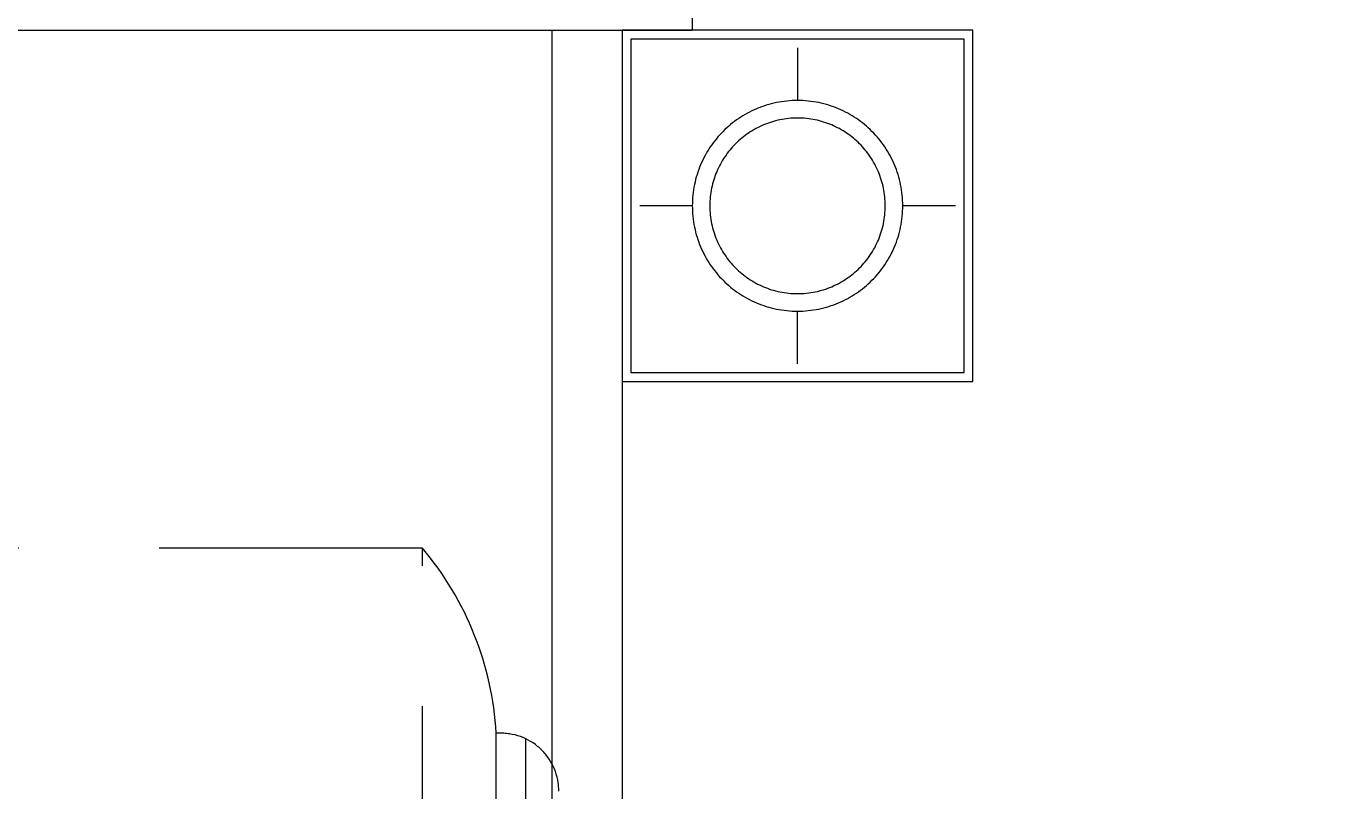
# Model space of a CAD drawing. Header units: millimetres. Extents: x 7294529 to 7346664, y 234399 to 276449.
# Drawn here: x 7311084 to 7311822, y 251271 to 251707 of the extents above; entities that cross this region are included whole.
import ezdxf
from ezdxf.xclip import XClip

# ---------------------------------------------------------------- set-up
doc = ezdxf.new("R2010")
doc.units = ezdxf.units.MM
doc.header["$LTSCALE"] = 100
doc.header["$XCLIPFRAME"] = 2
doc.linetypes.add('U-59C-EX$0$DASHDOTX2', pattern=[2, 1, -0.5, 0, -0.5])
doc.linetypes.add('U-59C-EX$0$HID', pattern=[2.3, 1.5, -0.8])
for name, color, linetype in [('BP', 7, 'Continuous'), ('U-59C-EX$0$C-DOOR', 1, 'Continuous'), ('U-59C-EX$0$DOR', 4, 'Continuous'), ('U-59C-EX$0$ELE', 6, 'Continuous'), ('U-59C-EX$0$FIN', 5, 'Continuous'), ('U-59C-EX$0$FUR_미설치가구', 8, 'U-59C-EX$0$HID'), ('U-59C-EX$0$STXS', 8, 'Continuous')]:
    doc.layers.add(name, color=color, linetype=linetype)

# ---------------------------------------------------------------- blocks, each defined once
blk = doc.blocks.new('U-59C-EX$0$FUR_발코니_드레인')
at = {"layer": 'U-59C-EX$0$STXS'}
for p, q in [((100, 190), (100, 160)), ((10, 100), (40, 100)), ((190, 100), (160, 100)), ((100, 40), (100, 10))]:
    blk.add_line(p, q, dxfattribs=at)
for points in [[(0, 200), (200, 200), (200, 0), (0, 0)], [(5, 195), (195, 195), (195, 5), (5, 5)]]:
    blk.add_lwpolyline(points, close=True, dxfattribs=at)
for radius in [60, 50]:
    blk.add_circle((100, 100), radius, dxfattribs=at)
blk = doc.blocks.new('U-59C-EX$0$A$Cc7b664ce')
at = {"layer": 'U-59C-EX$0$C-DOOR', "linetype": 'U-59C-EX$0$DASHDOTX2', "ltscale": 4}
blk.add_arc((170.96, 15.77), 839.27, 11.9938, 89.41669, dxfattribs=at)
blk = doc.blocks.new('U-59C-EX$0$세탁기')
at = {"layer": 'U-59C-EX$0$FUR_미설치가구', "linetype": 'U-59C-EX$0$HID'}
for p, q in [((108.55, 844.96), (598.04, 845.15)), ((199.77, 828.04), (105.41, 828.22)), ((0, 786.12), (0, 0)), ((700, 786.12), (0, 786.12))]:
    blk.add_line(p, q, dxfattribs=at)
blk.add_lwpolyline([(601.18, 827.28), (601.18, 831.1, 0.414214), (568.18, 864.1), (138.41, 863.9, 0.414214), (105.41, 830.9), (105.41, 828.22)], format="xyb", dxfattribs=at)
blk.add_arc((115.79, 649.24), 179.28, 93.31955, 130.22832, dxfattribs=at)
blk = doc.blocks.new('U-59C-EX')
at = {"layer": 'U-59C-EX$0$ELE'}
for p, q in [((5110, 695), (5110, -400)), ((5150, 695), (5150, -400))]:
    blk.add_line(p, q, dxfattribs=at)
at = {"layer": 'U-59C-EX$0$FIN'}
for p in [(5190, 1390), (4200, 695)]:
    blk.add_line(p, (5190, 695), dxfattribs=at)
at = {"layer": 'U-59C-EX$0$DOR', "xscale": -1.000000000000001}
blk.add_blockref('U-59C-EX$0$A$Cc7b664ce', (6315, -400), dxfattribs=at)
at = {"layer": 'U-59C-EX$0$FUR_미설치가구', "rotation": 270}
blk.add_blockref('U-59C-EX$0$세탁기', (4250, 400), dxfattribs=at)
at = {"layer": 'U-59C-EX$0$STXS', "xscale": -1, "rotation": 270}
blk.add_blockref('U-59C-EX$0$FUR_발코니_드레인', (5150, 495), dxfattribs=at)

msp = doc.modelspace()

# ---------------------------------------------------------------- block references
at = {"layer": 'BP'}
ref = msp.add_blockref('U-59C-EX', (7306274.36, 251009.38), dxfattribs=at)
XClip(ref).set_block_clipping_path([(12590, -7184.9999999999), (0, -7184.9999999999), (0, 300.0000000002), (4055.0000000028, 300.0000000099), (4055.0000000028, 1674.9999999992), (4320, 1674.9999999992), (4820, 2135.0000000001), (12590.0000000009, 2135.0000000001)])

doc.saveas('drawing.dxf')
